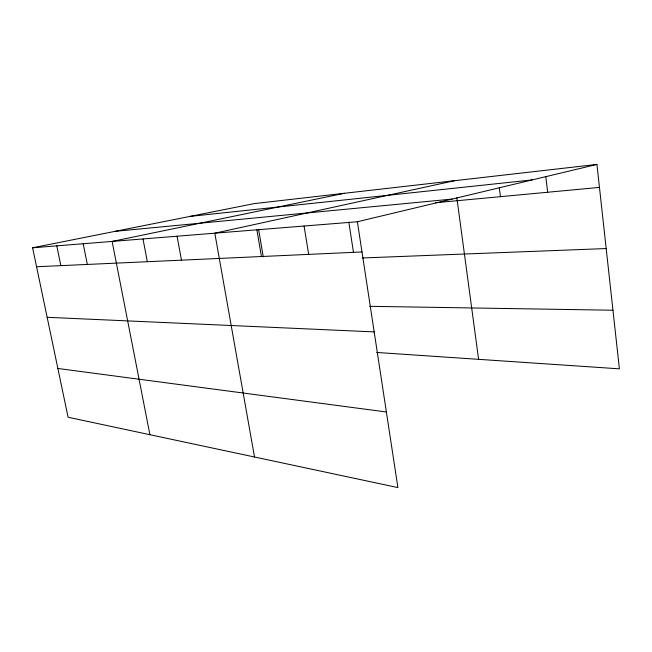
<?xml version="1.0" encoding="UTF-8"?>
<svg xmlns="http://www.w3.org/2000/svg" width="652" height="652" viewBox="0 0 652 652"><rect width="100%" height="100%" fill="white"/><g stroke="black" fill="none" stroke-linecap="round" stroke-linejoin="round"><path stroke-width="0.98" d="M357.394 221.753L397.899 487.582L68.093 417.256L32.6 247.793L357.394 221.753L596.939 164.418L619.4 368.836L376.75 352.463M454.55 180.694L214.818 233.188L254.516 457.011M344.378 193.294L112.128 241.419L149.903 434.697M32.6 247.793L254.223 203.603L596.939 164.418M189.985 216.407L532.146 179.928M115.217 231.321L452.129 199.08M435.406 202.748L599.465 187.401M36.569 266.75L361.99 251.957M362.341 257.972L606.181 248.551M369.708 306.318L612.962 310.23M47.156 317.304L374.175 331.901M57.873 368.47L386.375 411.991M56.789 245.853L60.848 265.649M83.187 243.734L87.344 264.443M143.008 238.942L147.336 261.713M177.067 236.211L181.476 260.164M258.583 229.284L263.261 256.847M256.888 229.814L261.436 256.529M304.085 226.032L308.673 254.378M348.812 222.071L353.449 252.242M456.84 197.703L478.601 359.333M499.318 187.703L500.451 196.66M545.773 176.317L547.664 192.25"/></g></svg>
